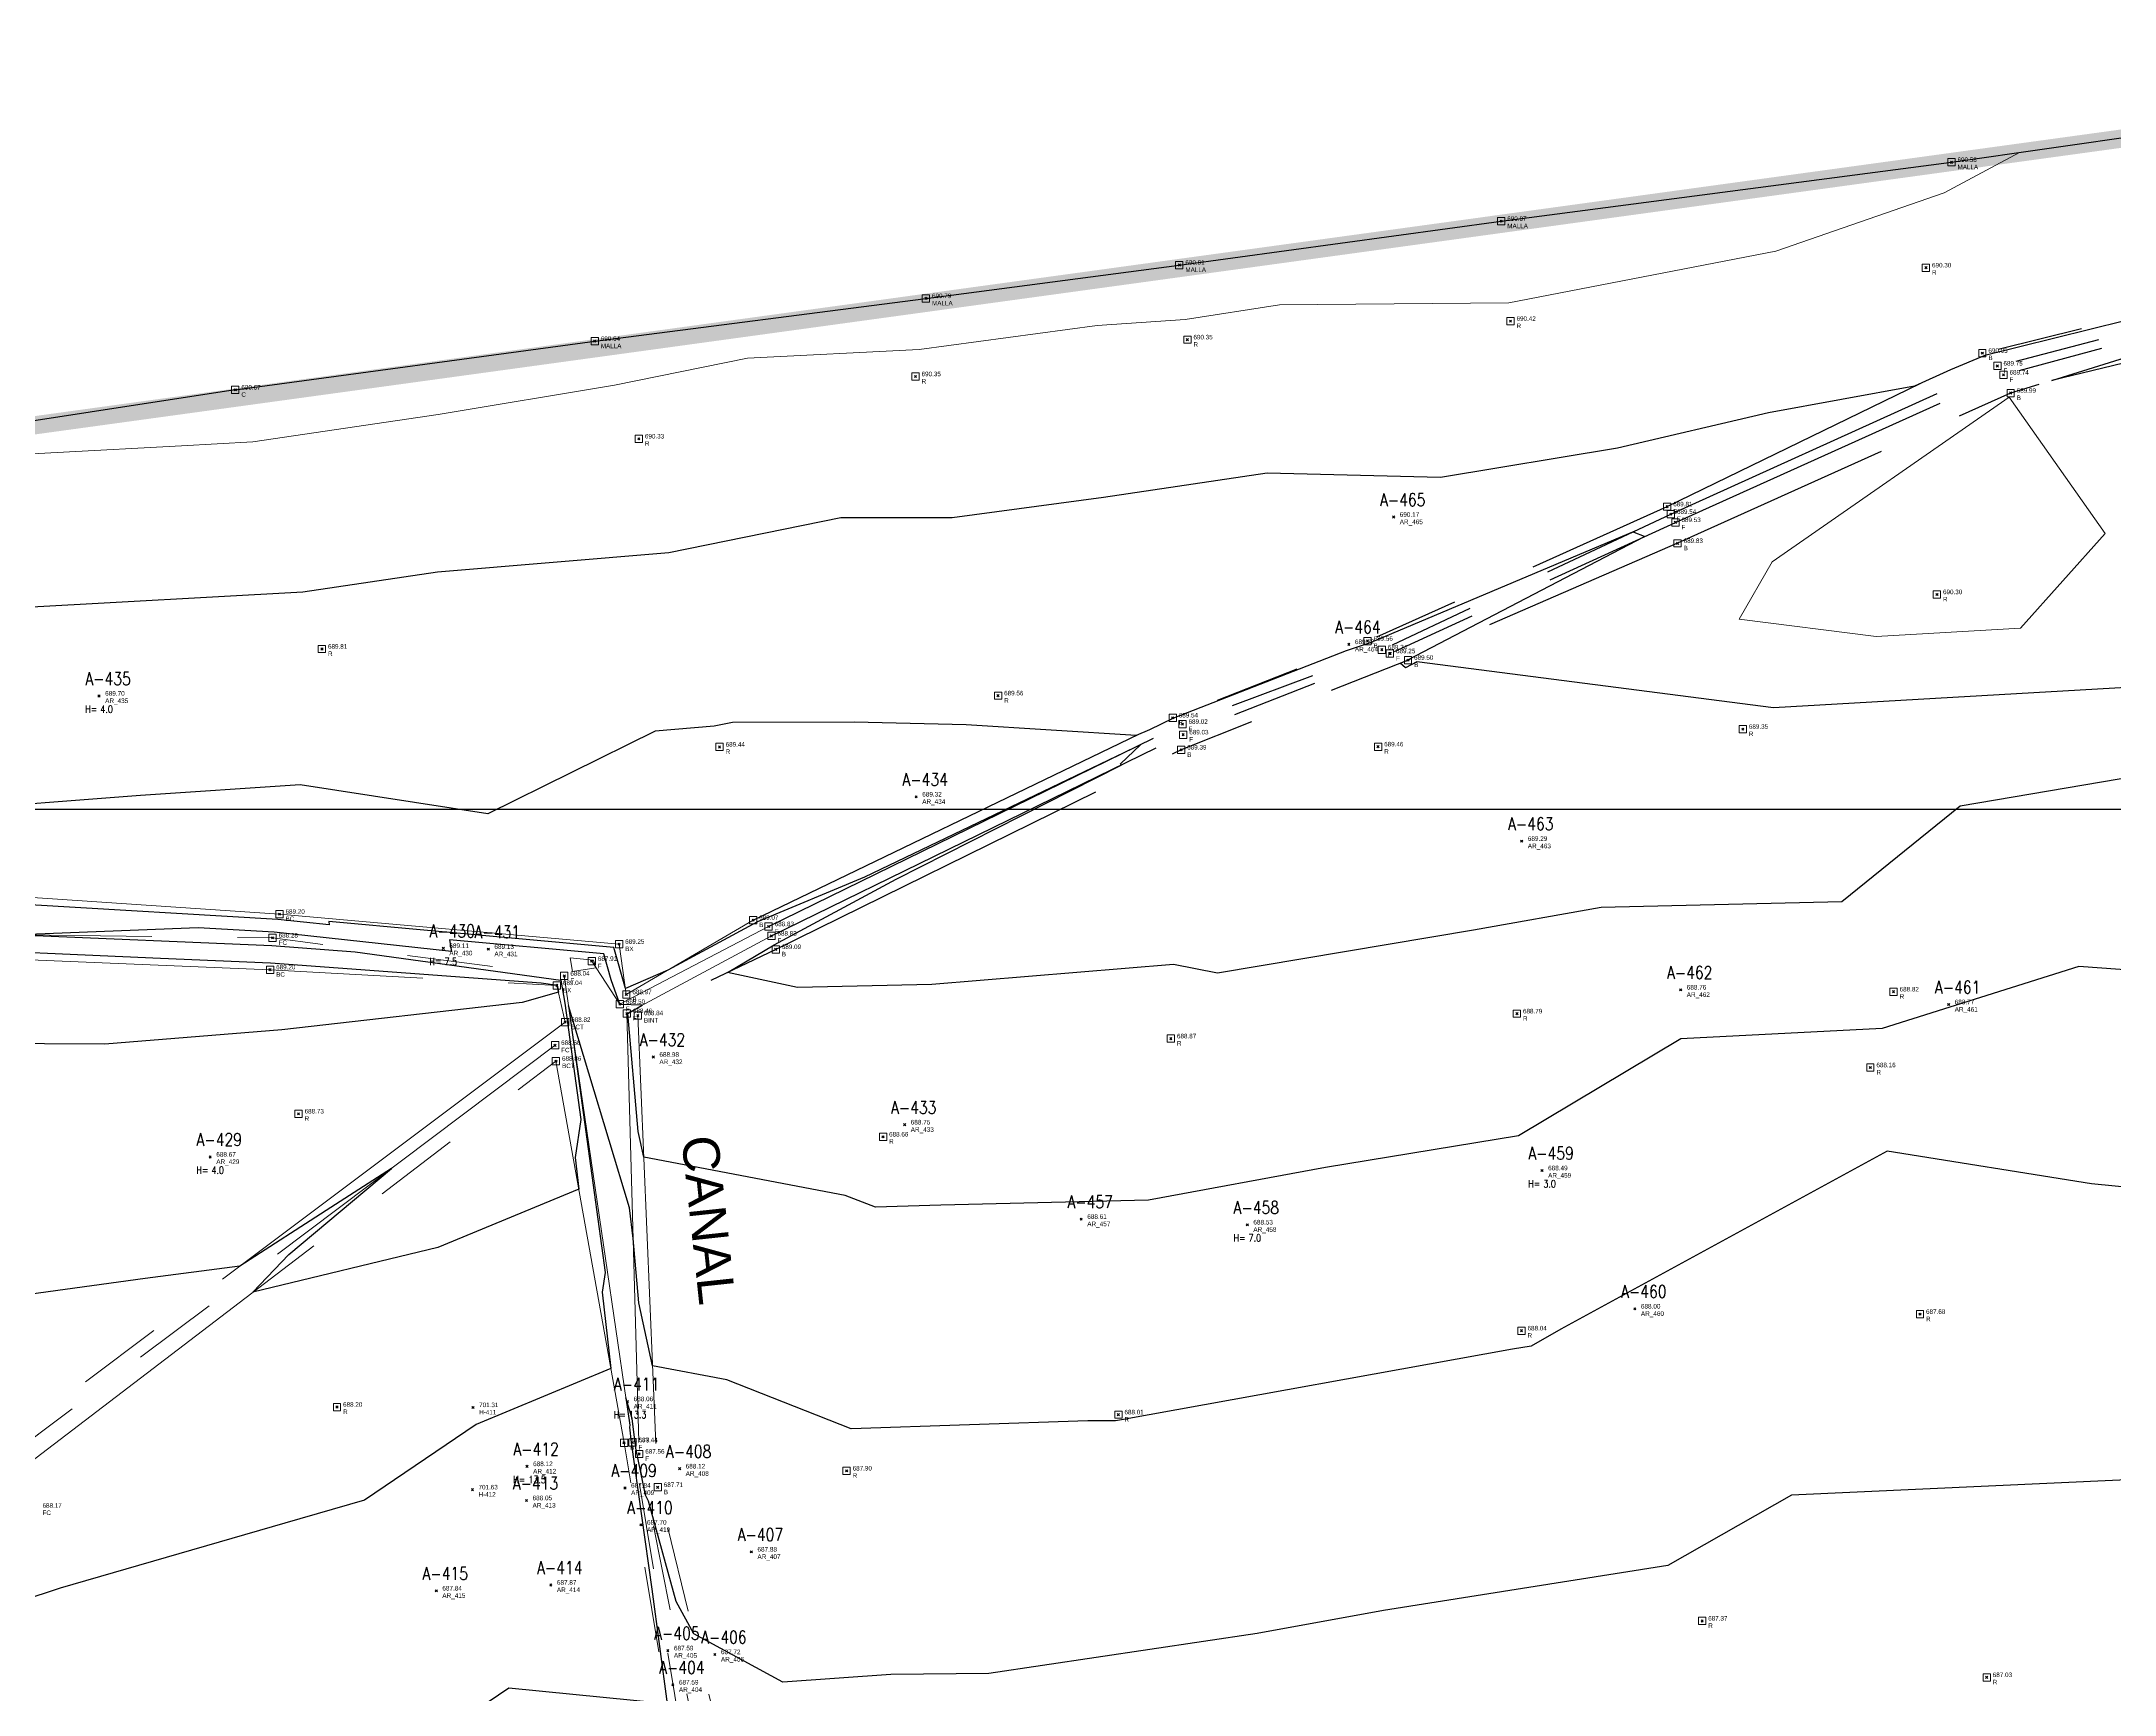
# Model space of a CAD drawing. Extents: x 350769 to 354978, y 6304672 to 6307963.
# Drawn here: x 352322 to 352378.8, y 6306075.7 to 6306121.1 of the extents above; entities that cross this region are included whole.
import ezdxf

# ---------------------------------------------------------------- set-up
doc = ezdxf.new("R2010")
doc.units = 0
doc.header["$PDMODE"] = 35
doc.header["$PDSIZE"] = 0.03
for name, pattern in [('4.0 - LO RECABARREN - DESNIVEL NUEVO$0$HIDDEN', [0.375, 0.25, -0.125]), ('CONTINUOS', [0]), ('DASHDOT', [1, 0.5, -0.25, 0, -0.25]), ('DASHED', [19.05, 12.7, -6.35]), ('PHANTOM', [23.5, 11.75, -2.35, 2.35, -2.35, 2.35, -2.35])]:
    doc.linetypes.add(name, pattern=pattern)
doc.layers.get('0').update_dxf_attribs({"linetype": 'CONTINUOUS'})
for name, color, linetype in [('03_S2_Pav ext_Borde vereda', 7, 'CONTINUOUS'), ('1-ARBOL H1', 7, 'CONTINUOUS'), ('1-ARBOL H2', 1, 'CONTINUOUS'), ('1-ARBOL H3', 241, 'CONTINUOUS'), ('1-ARBOL NOMBRE', 3, 'CONTINUOUS'), ('1-ARBOL PTO', 7, 'CONTINUOUS'), ('1-CANAL', 150, 'PHANTOM'), ('1-CERCO', 252, 'CERCO_LINE'), ('1-CERCO MALLA', 252, 'MALLA_LINE'), ('1-coordenadas', 8, 'CONTINUOUS'), ('1-TEXTOS', 7, 'CONTINUOUS'), ('3-CANAL FDO', 141, 'PHANTOM'), ('C-TINN', 5, 'CONTINUOUS'), ('C-TOPO-MAJR', 9, 'CONTINUOUS'), ('C-TOPO-MINR', 8, 'CONTINUOUS'), ('V-NODE-TEXT DIC 2012', 31, 'CONTINUOUS')]:
    doc.layers.add(name, color=color, linetype=linetype)
doc.layers.add('0_ASD_LINEA OFICIAL', color=253, linetype='DASHDOT', lineweight=20)
doc.layers.add('0_ASD_TOPOGRAFIA_ELEMENTOS', color=7, linetype='CONTINUOS', lineweight=5, true_color=0xbdbdbd)
doc.styles.add('A', font='arial.ttf', dxfattribs={"height": 2})
doc.styles.add('ROMANS', font='romans.shx', dxfattribs={"width": 0.65})
doc.linetypes.add('CERCO_LINE', pattern='A,0.5,-0.2,[" X ",Standard,S=0.1,R=0,X=-0.1,Y=-0.05],-0.25', length=0.95)
doc.linetypes.add('MALLA_LINE', pattern='A,0.5,-0.2,["MLL",Standard,S=0.1,R=0,X=-0.1,Y=-0.05],-0.25', length=0.95)

# ---------------------------------------------------------------- blocks, each defined once
blk = doc.blocks.new('COORDENADAS')
at = {"layer": '1-coordenadas'}
blk.add_line((20, -100.625), (1420, -100.625), dxfattribs=at)
blk = doc.blocks.new('A$C27410629')
at = {"layer": '0_ASD_LINEA OFICIAL', "ltscale": 8, "const_width": 0.5}
blk.add_lwpolyline([(110.932, 1279.578), (99.953, 1346.361), (205.853, 1360.912), (205.853, 1360.912), (224.068, 1237.141)], dxfattribs=at)
blk = doc.blocks.new('TOPOGRAFIA')
at = {"layer": '1-ARBOL H1', "color": 9, "lineweight": 0, "true_color": 0xbdbdbd}
for p in [(390323.55, 6303103.104), (390332.991, 6303096.181), (390326.598, 6303090.457), (390363.132, 6303090.083), (390355.046, 6303088.596), (390338.047, 6303083.747), (390335.29, 6303081.966)]:
    blk.add_point(p, dxfattribs=at)
at = {"layer": '1-ARBOL PTO', "color": 9, "lineweight": 0, "true_color": 0xbdbdbd}
for p in [(390359.062, 6303108.012), (390357.832, 6303104.519), (390323.55, 6303103.104), (390345.963, 6303100.338), (390362.575, 6303099.121), (390332.991, 6303096.181), (390334.227, 6303096.156), (390366.935, 6303095.042), (390374.285, 6303094.638), (390338.754, 6303093.198), (390345.648, 6303091.34), (390326.598, 6303090.457), (390363.132, 6303090.083), (390350.49, 6303088.75), (390355.046, 6303088.596), (390365.677, 6303086.29), (390338.047, 6303083.747), (390335.29, 6303081.966), (390339.474, 6303081.902), (390337.977, 6303081.376), (390335.275, 6303081.03), (390338.414, 6303080.362), (390341.443, 6303079.621), (390332.799, 6303078.554), (390335.941, 6303078.712), (390339.152, 6303076.911), (390340.442, 6303076.807), (390339.289, 6303075.975)]:
    blk.add_point(p, dxfattribs=at)
at = {"layer": '1-CANAL', "color": 9, "true_color": 0xbdbdbd, "flags": 128}
for points in [[(390341.491, 6303096.954), (390353.001, 6303102.506), (390358.345, 6303104.61), (390366.564, 6303108.298), (390375.21, 6303112.509), (390383.554, 6303114.589), (390393.767, 6303118.828), (390405.987, 6303120.809), (390413.285, 6303121.972), (390423.267, 6303123.274), (390438.822, 6303125.51), (390448.39, 6303126.945), (390458.337, 6303128.025), (390467.355, 6303129.174), (390475.824, 6303130.354), (390486.185, 6303132.152), (390501.894, 6303134.182), (390516.801, 6303136.832), (390526.112, 6303138.099), (390535.41, 6303139.578), (390549.96, 6303141.08), (390562.347, 6303142.971), (390580.5, 6303145.079)], [(390580.473, 6303144.66), (390561.9, 6303141.714), (390550.031, 6303139.816), (390535.79, 6303138.493), (390526.752, 6303136.868), (390517.069, 6303135.777), (390502.108, 6303133.285), (390486.251, 6303131.392), (390475.943, 6303129.599), (390467.713, 6303128.239), (390458.614, 6303127.037), (390448.511, 6303126.081), (390438.744, 6303124.388), (390423.427, 6303122.035), (390413.432, 6303120.885), (390406.204, 6303120.045), (390394.246, 6303117.879), (390383.874, 6303113.827), (390375.987, 6303111.415), (390366.851, 6303107.292), (390359.456, 6303104.088), (390353.232, 6303101.626), (390342.112, 6303096.152), (390338.329, 6303094.336)]]:
    blk.add_lwpolyline(points, dxfattribs=at)
at = {"layer": '1-CANAL', "color": 9, "lineweight": 0, "true_color": 0xbdbdbd, "flags": 128}
for points in [[(390228.731, 6303096.983), (390230.048, 6303094.747), (390242.566, 6303098.295), (390252.564, 6303099.499), (390260.93, 6303098.761), (390279.6, 6303096.441), (390285.779, 6303096.223), (390298.376, 6303096.192), (390308.792, 6303096.443), (390318.517, 6303095.991), (390328.241, 6303095.594), (390336.107, 6303095.163)], [(390328.498, 6303097.119), (390318.695, 6303097.783)], [(390337.815, 6303096.295), (390328.498, 6303097.119)], [(390338.013, 6303094.913), (390341.491, 6303096.954)], [(390337.815, 6303096.295), (390338.013, 6303094.913)], [(390336.107, 6303095.163), (390336.335, 6303094.153)], [(390336.335, 6303094.153), (390319.854, 6303081.793), (390306.411, 6303070.365)], [(390338.329, 6303094.336), (390338.874, 6303081.393), (390341.144, 6303072.178), (390342.4, 6303071.259), (390341.919, 6303070.205), (390341.461, 6303069.257), (390342.686, 6303059.183), (390344.22, 6303047.915), (390345.41, 6303038.047)], [(390229.568, 6303007.176), (390236.425, 6303014.328), (390242.498, 6303018.614), (390253.383, 6303023.093), (390265.345, 6303033.309), (390275.159, 6303041.527), (390285.304, 6303049.719), (390298.908, 6303060.614), (390306.898, 6303069.489), (390320.364, 6303081.094), (390336.083, 6303093.086)], [(390336.083, 6303093.086), (390337.951, 6303082.614), (390339.64, 6303072.415), (390338.942, 6303070.899), (390341.178, 6303058.663), (390342.862, 6303047.647), (390344.912, 6303037.356)]]:
    blk.add_lwpolyline(points, dxfattribs=at)
at = {"layer": '1-CERCO', "color": 9, "lineweight": 0, "true_color": 0xbdbdbd, "flags": 128}
for points in [[(390327.287, 6303111.502), (390337.146, 6303112.838)], [(390327.287, 6303111.502), (390315.346, 6303109.667), (390303.406, 6303108.101), (390293.745, 6303107.091), (390275.997, 6303104.554), (390263.867, 6303102.883), (390253.767, 6303101.592), (390243.099, 6303100.007), (390229.695, 6303098.125), (390218.072, 6303096.588), (390210.647, 6303095.276), (390210.698, 6303090.299), (390211.101, 6303082.395), (390211.465, 6303072.025), (390211.99, 6303064.212), (390212.694, 6303049.474), (390213.171, 6303040.137), (390213.794, 6303028.341), (390214.128, 6303018.97), (390214.968, 6303007.586), (390216.456, 6302978.484), (390217.019, 6302967.12)]]:
    blk.add_lwpolyline(points, dxfattribs=at)
at = {"layer": '1-CERCO MALLA', "color": 9, "true_color": 0xbdbdbd, "flags": 128}
blk.add_lwpolyline([(390337.146, 6303112.838), (390346.232, 6303114.011), (390353.182, 6303114.927), (390362.012, 6303116.13), (390374.363, 6303117.747), (390379.719, 6303118.522), (390393.747, 6303120.555), (390405.941, 6303122.192), (390413.457, 6303123.181), (390423.332, 6303124.48), (390439.365, 6303126.73), (390451.379, 6303128.32), (390457.777, 6303129.292), (390466.702, 6303130.579), (390475.746, 6303131.789), (390486.383, 6303133.143), (390502.561, 6303135.306), (390516.962, 6303137.666), (390525.677, 6303138.744), (390534.922, 6303139.859), (390553.418, 6303142.31), (390562.45, 6303143.665), (390584.53, 6303146.839), (390590.039, 6303147.37)], dxfattribs=at)
at = {"layer": '1-coordenadas', "color": 9, "linetype": '4.0 - LO RECABARREN - DESNIVEL NUEVO$0$HIDDEN', "lineweight": 0, "ltscale": 50, "true_color": 0xbdbdbd}
blk.add_line((390200, 6303100), (390900, 6303100), dxfattribs=at)
at = {"layer": '3-CANAL FDO', "color": 9, "true_color": 0xbdbdbd, "flags": 128}
for points in [[(390341.917, 6303096.779), (390353.268, 6303102.331), (390358.738, 6303104.373), (390366.667, 6303108.091), (390375.623, 6303112.159), (390383.602, 6303114.247), (390393.977, 6303118.503), (390406.064, 6303120.616), (390413.386, 6303121.528), (390423.251, 6303122.769), (390438.645, 6303125.085), (390448.767, 6303126.633), (390458.558, 6303127.596), (390467.513, 6303128.842), (390475.9, 6303130.02), (390486.283, 6303131.872), (390502.07, 6303133.877), (390516.79, 6303136.277), (390526.472, 6303137.687), (390535.538, 6303139.193), (390549.965, 6303140.646), (390562.361, 6303142.68), (390580.474, 6303145.055)], [(390341.992, 6303096.52), (390353.289, 6303102.041), (390358.96, 6303104.268), (390366.79, 6303107.866), (390375.79, 6303111.914), (390383.746, 6303114.062), (390394.034, 6303118.287), (390406.108, 6303120.427), (390413.372, 6303121.294), (390423.335, 6303122.394), (390438.751, 6303124.684), (390448.567, 6303126.368), (390458.613, 6303127.308), (390467.569, 6303128.621), (390475.666, 6303129.811), (390486.355, 6303131.631), (390502.027, 6303133.58), (390516.904, 6303136.069), (390526.67, 6303137.439), (390535.585, 6303138.967), (390549.98, 6303140.148), (390562.391, 6303142.437), (390580.45, 6303144.785)]]:
    blk.add_lwpolyline(points, dxfattribs=at)
at = {"layer": '3-CANAL FDO', "color": 9, "lineweight": 0, "true_color": 0xbdbdbd, "flags": 128}
for points in [[(390243.006, 6303099.122), (390252.564, 6303100.347), (390261.627, 6303099.487), (390279.898, 6303097.543), (390285.694, 6303097.041), (390298.371, 6303097.043), (390308.82, 6303097.129), (390318.804, 6303096.585), (390328.309, 6303096.467), (390336.311, 6303095.423)], [(390337.834, 6303094.648), (390341.917, 6303096.779)], [(390341.992, 6303096.52), (390338.028, 6303094.394)], [(390337.065, 6303095.826), (390337.834, 6303094.648)], [(390336.311, 6303095.423), (390338.181, 6303082.622), (390339.876, 6303072.517), (390339.871, 6303070.974), (390341.758, 6303058.914), (390343.18, 6303047.726), (390345.08, 6303037.552), (390346.214, 6303033.236)], [(390338.028, 6303094.394), (390338.366, 6303082.307), (390340.293, 6303072.597), (390341.106, 6303070.759), (390342.072, 6303059.05), (390343.533, 6303047.804), (390345.245, 6303037.757), (390346.867, 6303035.333), (390354.173, 6303034.93), (390364.027, 6303036.506), (390373.285, 6303037.682), (390384.396, 6303039.074)], [(390220.714, 6302998.221), (390229.547, 6303007.644), (390236.165, 6303014.562), (390242.274, 6303019.022), (390253.361, 6303023.521), (390264.915, 6303033.62), (390274.945, 6303042.105), (390285.114, 6303050.336), (390298.859, 6303061.197), (390306.659, 6303069.974), (390320.114, 6303081.516), (390336.059, 6303093.52)]]:
    blk.add_lwpolyline(points, dxfattribs=at)
at = {"layer": 'C-TINN', "color": 9, "linetype": 'Continuous', "lineweight": 0, "true_color": 0xbdbdbd}
for points, elevation in [([(390374.263, 6303117.647), (390374.263, 6303117.847), (390374.463, 6303117.847), (390374.463, 6303117.647), (390374.263, 6303117.647)], 690.582), ([(390361.912, 6303116.03), (390361.912, 6303116.23), (390362.112, 6303116.23), (390362.112, 6303116.03), (390361.912, 6303116.03)], 690.868), ([(390353.082, 6303114.827), (390353.082, 6303115.027), (390353.282, 6303115.027), (390353.282, 6303114.827), (390353.082, 6303114.827)], 690.91), ([(390373.564, 6303114.753), (390373.564, 6303114.953), (390373.764, 6303114.953), (390373.764, 6303114.753), (390373.564, 6303114.753)], 690.299), ([(390346.132, 6303113.911), (390346.132, 6303114.111), (390346.332, 6303114.111), (390346.332, 6303113.911), (390346.132, 6303113.911)], 690.791), ([(390362.166, 6303113.288), (390362.166, 6303113.488), (390362.366, 6303113.488), (390362.366, 6303113.288), (390362.166, 6303113.288)], 690.418), ([(390337.046, 6303112.738), (390337.046, 6303112.938), (390337.246, 6303112.938), (390337.246, 6303112.738), (390337.046, 6303112.738)], 690.64), ([(390353.303, 6303112.779), (390353.303, 6303112.979), (390353.503, 6303112.979), (390353.503, 6303112.779), (390353.303, 6303112.779)], 690.347), ([(390375.11, 6303112.409), (390375.11, 6303112.609), (390375.31, 6303112.609), (390375.31, 6303112.409), (390375.11, 6303112.409)], 690.053), ([(390375.523, 6303112.059), (390375.523, 6303112.259), (390375.723, 6303112.259), (390375.723, 6303112.059), (390375.523, 6303112.059)], 689.754), ([(390375.69, 6303111.814), (390375.69, 6303112.014), (390375.89, 6303112.014), (390375.89, 6303111.814), (390375.69, 6303111.814)], 689.737), ([(390327.187, 6303111.402), (390327.187, 6303111.602), (390327.387, 6303111.602), (390327.387, 6303111.402), (390327.187, 6303111.402)], 690.673), ([(390345.846, 6303111.768), (390345.846, 6303111.968), (390346.046, 6303111.968), (390346.046, 6303111.768), (390345.846, 6303111.768)], 690.346), ([(390375.887, 6303111.315), (390375.887, 6303111.515), (390376.087, 6303111.515), (390376.087, 6303111.315), (390375.887, 6303111.315)], 689.994), ([(390338.257, 6303110.06), (390338.257, 6303110.26), (390338.457, 6303110.26), (390338.457, 6303110.06), (390338.257, 6303110.06)], 690.329), ([(390366.464, 6303108.198), (390366.464, 6303108.398), (390366.664, 6303108.398), (390366.664, 6303108.198), (390366.464, 6303108.198)], 689.807), ([(390366.567, 6303107.991), (390366.567, 6303108.191), (390366.767, 6303108.191), (390366.767, 6303107.991), (390366.567, 6303107.991)], 689.537), ([(390366.69, 6303107.766), (390366.69, 6303107.966), (390366.89, 6303107.966), (390366.89, 6303107.766), (390366.69, 6303107.766)], 689.53), ([(390366.751, 6303107.192), (390366.751, 6303107.392), (390366.951, 6303107.392), (390366.951, 6303107.192), (390366.751, 6303107.192)], 689.83), ([(390373.865, 6303105.788), (390373.865, 6303105.988), (390374.065, 6303105.988), (390374.065, 6303105.788), (390373.865, 6303105.788)], 690.296), ([(390358.245, 6303104.51), (390358.245, 6303104.71), (390358.445, 6303104.71), (390358.445, 6303104.51), (390358.245, 6303104.51)], 689.563), ([(390329.563, 6303104.293), (390329.563, 6303104.493), (390329.763, 6303104.493), (390329.763, 6303104.293), (390329.563, 6303104.293)], 689.811), ([(390358.638, 6303104.273), (390358.638, 6303104.473), (390358.838, 6303104.473), (390358.838, 6303104.273), (390358.638, 6303104.273)], 689.241), ([(390358.86, 6303104.168), (390358.86, 6303104.368), (390359.06, 6303104.368), (390359.06, 6303104.168), (390358.86, 6303104.168)], 689.254), ([(390359.356, 6303103.988), (390359.356, 6303104.188), (390359.556, 6303104.188), (390359.556, 6303103.988), (390359.356, 6303103.988)], 689.504), ([(390348.11, 6303103.012), (390348.11, 6303103.212), (390348.31, 6303103.212), (390348.31, 6303103.012), (390348.11, 6303103.012)], 689.564), ([(390352.901, 6303102.406), (390352.901, 6303102.606), (390353.101, 6303102.606), (390353.101, 6303102.406), (390352.901, 6303102.406)], 689.541), ([(390353.168, 6303102.231), (390353.168, 6303102.431), (390353.368, 6303102.431), (390353.368, 6303102.231), (390353.168, 6303102.231)], 689.019), ([(390340.471, 6303101.606), (390340.471, 6303101.806), (390340.671, 6303101.806), (390340.671, 6303101.606), (390340.471, 6303101.606)], 689.44), ([(390353.189, 6303101.941), (390353.189, 6303102.141), (390353.389, 6303102.141), (390353.389, 6303101.941), (390353.189, 6303101.941)], 689.03), ([(390358.535, 6303101.612), (390358.535, 6303101.812), (390358.735, 6303101.812), (390358.735, 6303101.612), (390358.535, 6303101.612)], 689.459), ([(390368.539, 6303102.095), (390368.539, 6303102.295), (390368.739, 6303102.295), (390368.739, 6303102.095), (390368.539, 6303102.095)], 689.351), ([(390353.132, 6303101.526), (390353.132, 6303101.726), (390353.332, 6303101.726), (390353.332, 6303101.526), (390353.132, 6303101.526)], 689.386), ([(390328.398, 6303097.019), (390328.398, 6303097.219), (390328.598, 6303097.219), (390328.598, 6303097.019), (390328.398, 6303097.019)], 689.204), ([(390341.391, 6303096.854), (390341.391, 6303097.054), (390341.591, 6303097.054), (390341.591, 6303096.854), (390341.391, 6303096.854)], 689.07), ([(390341.817, 6303096.679), (390341.817, 6303096.879), (390342.017, 6303096.879), (390342.017, 6303096.679), (390341.817, 6303096.679)], 688.832), ([(390328.209, 6303096.367), (390328.209, 6303096.567), (390328.409, 6303096.567), (390328.409, 6303096.367), (390328.209, 6303096.367)], 688.278), ([(390337.715, 6303096.195), (390337.715, 6303096.395), (390337.915, 6303096.395), (390337.915, 6303096.195), (390337.715, 6303096.195)], 689.254), ([(390341.892, 6303096.42), (390341.892, 6303096.62), (390342.092, 6303096.62), (390342.092, 6303096.42), (390341.892, 6303096.42)], 688.831), ([(390342.012, 6303096.052), (390342.012, 6303096.252), (390342.212, 6303096.252), (390342.212, 6303096.052), (390342.012, 6303096.052)], 689.087), ([(390328.141, 6303095.494), (390328.141, 6303095.694), (390328.341, 6303095.694), (390328.341, 6303095.494), (390328.141, 6303095.494)], 689.195), ([(390336.211, 6303095.323), (390336.211, 6303095.523), (390336.411, 6303095.523), (390336.411, 6303095.323), (390336.211, 6303095.323)], 688.038), ([(390336.965, 6303095.726), (390336.965, 6303095.926), (390337.165, 6303095.926), (390337.165, 6303095.726), (390336.965, 6303095.726)], 687.911), ([(390336.007, 6303095.063), (390336.007, 6303095.263), (390336.207, 6303095.263), (390336.207, 6303095.063), (390336.007, 6303095.063)], 689.042), ([(390337.913, 6303094.813), (390337.913, 6303095.013), (390338.113, 6303095.013), (390338.113, 6303094.813), (390337.913, 6303094.813)], 688.966), ([(390372.674, 6303094.889), (390372.674, 6303095.089), (390372.874, 6303095.089), (390372.874, 6303094.889), (390372.674, 6303094.889)], 688.817), ([(390337.734, 6303094.548), (390337.734, 6303094.748), (390337.934, 6303094.748), (390337.934, 6303094.548), (390337.734, 6303094.548)], 688.501), ([(390337.928, 6303094.294), (390337.928, 6303094.494), (390338.128, 6303094.494), (390338.128, 6303094.294), (390337.928, 6303094.294)], 688.461), ([(390338.229, 6303094.236), (390338.229, 6303094.436), (390338.429, 6303094.436), (390338.429, 6303094.236), (390338.229, 6303094.236)], 688.839), ([(390362.343, 6303094.287), (390362.343, 6303094.487), (390362.543, 6303094.487), (390362.543, 6303094.287), (390362.343, 6303094.287)], 688.791), ([(390336.235, 6303094.053), (390336.235, 6303094.253), (390336.435, 6303094.253), (390336.435, 6303094.053), (390336.235, 6303094.053)], 688.819), ([(390352.851, 6303093.603), (390352.851, 6303093.803), (390353.051, 6303093.803), (390353.051, 6303093.603), (390352.851, 6303093.603)], 688.867), ([(390335.959, 6303093.42), (390335.959, 6303093.62), (390336.159, 6303093.62), (390336.159, 6303093.42), (390335.959, 6303093.42)], 688.665), ([(390335.983, 6303092.986), (390335.983, 6303093.186), (390336.183, 6303093.186), (390336.183, 6303092.986), (390335.983, 6303092.986)], 688.857), ([(390372.038, 6303092.809), (390372.038, 6303093.009), (390372.238, 6303093.009), (390372.238, 6303092.809), (390372.038, 6303092.809)], 688.164), ([(390328.921, 6303091.541), (390328.921, 6303091.741), (390329.121, 6303091.741), (390329.121, 6303091.541), (390328.921, 6303091.541)], 688.729), ([(390344.955, 6303090.909), (390344.955, 6303091.109), (390345.155, 6303091.109), (390345.155, 6303090.909), (390344.955, 6303090.909)], 688.659), ([(390373.4, 6303086.042), (390373.4, 6303086.242), (390373.6, 6303086.242), (390373.6, 6303086.042), (390373.4, 6303086.042)], 687.681), ([(390362.468, 6303085.589), (390362.468, 6303085.789), (390362.668, 6303085.789), (390362.668, 6303085.589), (390362.468, 6303085.589)], 688.035), ([(390329.977, 6303083.495), (390329.977, 6303083.695), (390330.177, 6303083.695), (390330.177, 6303083.495), (390329.977, 6303083.495)], 688.195), ([(390351.411, 6303083.286), (390351.411, 6303083.486), (390351.611, 6303083.486), (390351.611, 6303083.286), (390351.411, 6303083.286)], 688.012), ([(390337.851, 6303082.514), (390337.851, 6303082.714), (390338.051, 6303082.714), (390338.051, 6303082.514), (390337.851, 6303082.514)], 687.793), ([(390338.081, 6303082.522), (390338.081, 6303082.722), (390338.281, 6303082.722), (390338.281, 6303082.522), (390338.081, 6303082.522)], 687.443), ([(390338.266, 6303082.207), (390338.266, 6303082.407), (390338.466, 6303082.407), (390338.466, 6303082.207), (390338.266, 6303082.207)], 687.558), ([(390343.955, 6303081.745), (390343.955, 6303081.945), (390344.155, 6303081.945), (390344.155, 6303081.745), (390343.955, 6303081.745)], 687.905), ([(390338.774, 6303081.293), (390338.774, 6303081.493), (390338.974, 6303081.493), (390338.974, 6303081.293), (390338.774, 6303081.293)], 687.709), ([(390367.424, 6303077.627), (390367.424, 6303077.827), (390367.624, 6303077.827), (390367.624, 6303077.627), (390367.424, 6303077.627)], 687.374), ([(390375.23, 6303076.078), (390375.23, 6303076.278), (390375.43, 6303076.278), (390375.43, 6303076.078), (390375.23, 6303076.078)], 687.03)]:
    blk.add_lwpolyline(points, dxfattribs=dict(at, elevation=elevation))
for p in [(390374.363, 6303117.747, 690.582), (390362.012, 6303116.13, 690.868), (390353.182, 6303114.927, 690.91), (390373.664, 6303114.853, 690.299), (390346.232, 6303114.011, 690.791), (390362.266, 6303113.388, 690.418), (390337.146, 6303112.838, 690.64), (390353.403, 6303112.879, 690.347), (390375.21, 6303112.509, 690.053), (390375.623, 6303112.159, 689.754), (390327.287, 6303111.502, 690.673), (390345.946, 6303111.868, 690.346), (390375.79, 6303111.914, 689.737), (390375.987, 6303111.415, 689.994), (390338.357, 6303110.16, 690.329), (390366.564, 6303108.298, 689.807), (390366.667, 6303108.091, 689.537), (390366.79, 6303107.866, 689.53), (390366.851, 6303107.292, 689.83), (390373.965, 6303105.888, 690.296), (390358.345, 6303104.61, 689.563), (390329.663, 6303104.393, 689.811), (390358.738, 6303104.373, 689.241), (390358.96, 6303104.268, 689.254), (390359.456, 6303104.088, 689.504), (390348.21, 6303103.112, 689.564), (390353.001, 6303102.506, 689.541), (390353.268, 6303102.331, 689.019), (390353.289, 6303102.041, 689.03), (390368.639, 6303102.195, 689.351), (390340.571, 6303101.706, 689.44), (390353.232, 6303101.626, 689.386), (390358.635, 6303101.712, 689.459), (390328.498, 6303097.119, 689.204), (390341.491, 6303096.954, 689.07), (390341.917, 6303096.779, 688.832), (390328.309, 6303096.467, 688.278), (390337.815, 6303096.295, 689.254), (390341.992, 6303096.52, 688.831), (390342.112, 6303096.152, 689.087), (390328.241, 6303095.594, 689.195), (390337.065, 6303095.826, 687.911), (390336.107, 6303095.163, 689.042), (390336.311, 6303095.423, 688.038), (390372.774, 6303094.989, 688.817), (390337.834, 6303094.648, 688.501), (390338.013, 6303094.913, 688.966), (390338.028, 6303094.394, 688.461), (390362.443, 6303094.387, 688.791), (390336.335, 6303094.153, 688.819), (390338.329, 6303094.336, 688.839), (390336.059, 6303093.52, 688.665), (390352.951, 6303093.703, 688.867), (390336.083, 6303093.086, 688.857), (390372.138, 6303092.909, 688.164), (390329.021, 6303091.641, 688.729), (390345.055, 6303091.009, 688.659), (390373.5, 6303086.142, 687.681), (390362.568, 6303085.689, 688.035), (390330.077, 6303083.595, 688.195), (390351.511, 6303083.386, 688.012), (390337.951, 6303082.614, 687.793), (390338.181, 6303082.622, 687.443), (390338.366, 6303082.307, 687.558), (390344.055, 6303081.845, 687.905), (390338.874, 6303081.393, 687.709), (390367.524, 6303077.727, 687.374), (390375.33, 6303076.178, 687.03)]:
    blk.add_point(p, dxfattribs=at)
at = {"layer": 'C-TOPO-MAJR', "color": 9, "linetype": 'Continuous', "lineweight": -3, "true_color": 0xbdbdbd}
for points, elevation in [([(390438.367, 6303121.347), (390427.965, 6303119.33), (390423.925, 6303118.76), (390416.183, 6303118.702), (390413.275, 6303118.465), (390407.222, 6303118.183), (390404.797, 6303118.419), (390396.751, 6303116.847), (390393.559, 6303116.218), (390384.651, 6303113.76), (390383.851, 6303113.386), (390377.114, 6303111.76), (390383.853, 6303113.866), (390386.379, 6303114.927), (390394.112, 6303118.136), (390402.923, 6303119.743), (390406.136, 6303120.315), (390412.311, 6303121.109)], 690), ([(390413.375, 6303121.575), (390407.782, 6303120.939), (390406.04, 6303120.677), (390399.596, 6303119.582), (390393.855, 6303118.691), (390386.828, 6303115.819), (390383.565, 6303114.512), (390381.999, 6303114.113), (390375.283, 6303112.447), (390374.333, 6303112.055), (390373.347, 6303111.602), (390369.349, 6303110.869), (390365.206, 6303109.906), (390360.349, 6303109.097), (390355.59, 6303109.219), (390351.102, 6303108.551), (390346.948, 6303107.994), (390343.893, 6303107.987), (390339.176, 6303107.031), (390332.835, 6303106.497), (390329.142, 6303105.952), (390321.542, 6303105.535)], 690), ([(390384.386, 6303081.836), (390369.977, 6303081.181), (390366.579, 6303079.245), (390358.784, 6303078.011), (390355.317, 6303077.383), (390347.956, 6303076.284), (390345.265, 6303076.261), (390342.308, 6303076.045), (390339.864, 6303077.372), (390339.38, 6303078.256), (390338.623, 6303081.012), (390338.541, 6303081.174), (390338.273, 6303082.466), (390338.172, 6303083.281), (390338.002, 6303083.848), (390338.105, 6303083.1), (390338.096, 6303083.044), (390338.144, 6303082.621), (390338.717, 6303078.594), (390339.138, 6303075.448), (390334.788, 6303075.878), (390332.752, 6303074.502)], 687.5)]:
    blk.add_lwpolyline(points, dxfattribs=dict(at, elevation=elevation))
at = {"layer": 'C-TOPO-MAJR', "color": 9, "linetype": 'Continuous', "lineweight": 0, "true_color": 0xbdbdbd, "elevation": 690}
blk.add_lwpolyline([(390369.446, 6303106.78), (390368.542, 6303105.215), (390372.297, 6303104.731), (390376.253, 6303104.96), (390378.579, 6303107.565), (390375.947, 6303111.305), (390369.446, 6303106.78)], dxfattribs=at)
at = {"layer": 'C-TOPO-MINR', "color": 9, "linetype": 'Continuous', "lineweight": -3, "true_color": 0xbdbdbd}
for points, elevation in [([(390380.118, 6303103.393), (390369.479, 6303102.777), (390359.696, 6303104.039), (390359.383, 6303103.877), (390359.245, 6303104.005), (390359.404, 6303104.071), (390359.448, 6303104.091), (390365.939, 6303107.475), (390365.659, 6303107.591), (390365.676, 6303107.626), (390358.422, 6303104.564), (390357.757, 6303104.346), (390353.022, 6303102.492), (390352.36, 6303102.175), (390351.999, 6303102.023), (390347.34, 6303102.314), (390344.267, 6303102.386), (390340.927, 6303102.379), (390340.422, 6303102.277), (390338.807, 6303102.141), (390334.215, 6303099.871), (390329.066, 6303100.666), (390324.685, 6303100.369), (390319.216, 6303099.952)], 689.5), ([(390383.325, 6303101.558), (390374.598, 6303100.079), (390371.357, 6303097.458), (390364.755, 6303097.301), (390361.252, 6303096.679), (390354.228, 6303095.502), (390353.023, 6303095.733), (390346.398, 6303095.184), (390342.71, 6303095.107), (390340.785, 6303095.515), (390342.071, 6303096.277), (390345.415, 6303098.075), (390351.586, 6303101.209), (390351.566, 6303101.244), (390352.115, 6303101.767), (390344.543, 6303098.136), (390341.616, 6303096.903), (390339.15, 6303095.58), (390337.99, 6303095.076), (390337.673, 6303096.206), (390329.85, 6303096.915), (390329.865, 6303096.822), (390328.456, 6303096.975), (390321.66, 6303097.377)], 689), ([(390318.618, 6303096.199), (390325.239, 6303095.909), (390328.255, 6303095.78), (390335.678, 6303095.235), (390336.116, 6303095.174), (390336.15, 6303094.973), (390335.156, 6303094.69), (390328.567, 6303093.94), (390323.708, 6303093.547), (390318.74, 6303093.581)], 689), ([(390382.895, 6303095.312), (390377.859, 6303095.683), (390372.465, 6303093.979), (390366.943, 6303093.701), (390362.491, 6303091.039), (390357.193, 6303090.168), (390352.333, 6303089.275), (390346.642, 6303089.136), (390344.844, 6303089.077), (390344.02, 6303089.4), (390338.493, 6303090.453), (390338.339, 6303091.153), (390338.059, 6303094.388), (390338.446, 6303094.618), (390337.839, 6303094.642), (390337.831, 6303094.65), (390337.833, 6303094.65), (390337.594, 6303095.316), (390337.394, 6303096.032), (390333.162, 6303096.415), (390333.215, 6303096.095), (390328.354, 6303096.623), (390326.265, 6303096.747), (390321.368, 6303096.553), (390328.293, 6303096.256), (390330.575, 6303096.088), (390336.217, 6303095.303), (390336.325, 6303094.672), (390336.763, 6303091.48), (390336.613, 6303090.444), (390336.71, 6303089.572), (390332.844, 6303087.968), (390327.769, 6303086.744), (390328.755, 6303087.777), (390331.569, 6303090.14), (390329.912, 6303089.072), (390327.409, 6303087.459), (390324.814, 6303087.122), (390319.418, 6303086.381)], 688.5), ([(390388.401, 6303088.714), (390378.207, 6303089.722), (390372.6, 6303090.611), (390363.649, 6303085.734), (390362.83, 6303085.267), (390362.32, 6303085.187), (390351.6, 6303083.245), (390351.428, 6303083.22), (390350.675, 6303083.213), (390344.181, 6303083), (390340.767, 6303084.339), (390338.734, 6303084.726), (390338.353, 6303086.458), (390338.201, 6303088.223), (390338.097, 6303089.063), (390336.43, 6303094.605), (390337.434, 6303087.29), (390337.355, 6303086.744), (390337.588, 6303084.651), (390333.896, 6303083.119), (390330.828, 6303081.044), (390328.645, 6303080.408), (390322.484, 6303078.624), (390319.205, 6303077.548)], 688)]:
    blk.add_lwpolyline(points, dxfattribs=dict(at, elevation=elevation))
at = {"layer": 'C-TOPO-MINR', "color": 9, "linetype": 'Continuous', "lineweight": 0, "true_color": 0xbdbdbd}
for points, elevation in [([(390299.928, 6303107.737), (390303.234, 6303107.961), (390303.5, 6303108.024), (390314.955, 6303109.322), (390315.567, 6303109.418), (390325.81, 6303109.968), (390327.764, 6303110.075), (390332.854, 6303110.827), (390337.691, 6303111.632), (390341.336, 6303112.376), (390346.045, 6303112.61), (390350.932, 6303113.269), (390353.343, 6303113.436), (390355.931, 6303113.834), (390362.22, 6303113.888), (390369.548, 6303115.304), (390374.16, 6303116.908), (390376.232, 6303118.017)], 690.5), ([(390337.145, 6303095.749), (390337.115, 6303095.857), (390336.475, 6303095.915), (390336.537, 6303095.544), (390337.181, 6303095.648), (390337.145, 6303095.749)], 688)]:
    blk.add_lwpolyline(points, dxfattribs=dict(at, elevation=elevation))
at = {"layer": 'V-NODE-TEXT DIC 2012', "color": 9, "lineweight": 0, "true_color": 0xbdbdbd}
for p in [(390374.363, 6303117.747), (390362.012, 6303116.13), (390353.182, 6303114.927), (390373.664, 6303114.853), (390346.232, 6303114.011), (390362.266, 6303113.388), (390337.146, 6303112.838), (390353.403, 6303112.879), (390375.21, 6303112.509), (390375.623, 6303112.159), (390327.287, 6303111.502), (390345.946, 6303111.868), (390375.79, 6303111.914), (390375.987, 6303111.415), (390338.357, 6303110.16), (390359.062, 6303108.012), (390366.564, 6303108.298), (390366.667, 6303108.091), (390366.79, 6303107.866), (390366.851, 6303107.292), (390373.965, 6303105.888), (390358.345, 6303104.61), (390329.663, 6303104.393), (390357.832, 6303104.519), (390358.738, 6303104.373), (390358.96, 6303104.268), (390359.456, 6303104.088), (390323.55, 6303103.104), (390348.21, 6303103.112), (390353.001, 6303102.506), (390353.268, 6303102.331), (390353.289, 6303102.041), (390368.639, 6303102.195), (390340.571, 6303101.706), (390353.232, 6303101.626), (390358.635, 6303101.712), (390345.963, 6303100.338), (390362.575, 6303099.121), (390328.498, 6303097.119), (390341.491, 6303096.954), (390341.917, 6303096.779), (390328.309, 6303096.467), (390332.991, 6303096.181), (390334.227, 6303096.156), (390337.815, 6303096.295), (390341.992, 6303096.52), (390342.112, 6303096.152), (390328.241, 6303095.594), (390337.065, 6303095.826), (390336.107, 6303095.163), (390336.311, 6303095.423), (390366.935, 6303095.042), (390372.774, 6303094.989), (390337.834, 6303094.648), (390338.013, 6303094.913), (390338.028, 6303094.394), (390362.443, 6303094.387), (390374.285, 6303094.638), (390336.335, 6303094.153), (390338.329, 6303094.336), (390336.059, 6303093.52), (390352.951, 6303093.703), (390336.083, 6303093.086), (390338.754, 6303093.198), (390372.138, 6303092.909), (390329.021, 6303091.641), (390345.055, 6303091.009), (390345.648, 6303091.34), (390326.598, 6303090.457), (390363.132, 6303090.083), (390350.49, 6303088.75), (390355.046, 6303088.596), (390365.677, 6303086.29), (390373.5, 6303086.142), (390362.568, 6303085.689), (390330.077, 6303083.595), (390333.809, 6303083.584), (390338.047, 6303083.747), (390351.511, 6303083.386), (390337.951, 6303082.614), (390338.181, 6303082.622), (390335.29, 6303081.966), (390338.366, 6303082.307), (390339.474, 6303081.902), (390344.055, 6303081.845), (390333.792, 6303081.327), (390337.977, 6303081.376), (390338.874, 6303081.393), (390335.275, 6303081.03), (390338.414, 6303080.362), (390341.443, 6303079.621), (390332.799, 6303078.554), (390335.941, 6303078.712), (390367.524, 6303077.727), (390339.152, 6303076.911), (390340.442, 6303076.807), (390375.33, 6303076.178), (390339.289, 6303075.975)]:
    blk.add_point(p, dxfattribs=at)
at = {"layer": '1-ARBOL H2', "color": 9, "lineweight": 0, "true_color": 0xbdbdbd, "style": 'ROMANS', "width": 0.8}
for p in [(390323.173, 6303102.642), (390332.614, 6303095.719), (390326.221, 6303089.995), (390362.755, 6303089.621), (390354.669, 6303088.134), (390337.67, 6303083.285), (390334.913, 6303081.504)]:
    blk.add_text('H=', height=0.2, dxfattribs=at).set_placement(p)
at = {"layer": '1-ARBOL H3', "color": 9, "lineweight": 0, "true_color": 0xbdbdbd, "style": 'ROMANS', "width": 0.8}
for s, p in [('4.0', (390323.586, 6303102.642)), ('7.5', (390333.027, 6303095.719)), ('4.0', (390326.634, 6303089.995)), ('3.0', (390363.168, 6303089.621)), ('7.0', (390355.082, 6303088.134)), ('13.3', (390338.083, 6303083.285)), ('13.5', (390335.326, 6303081.504))]:
    blk.add_text(s, height=0.2, dxfattribs=at).set_placement(p)
at = {"layer": '1-ARBOL NOMBRE', "color": 9, "lineweight": 0, "true_color": 0xbdbdbd, "style": 'ROMANS', "width": 0.8}
for s, p in [('A-465', (390358.685, 6303108.312)), ('A-464', (390357.455, 6303104.819)), ('A-435', (390323.173, 6303103.404)), ('A-434', (390345.586, 6303100.638)), ('A-463', (390362.198, 6303099.421)), ('A-430', (390332.614, 6303096.481)), ('A-431', (390333.85, 6303096.456)), ('A-462', (390366.558, 6303095.342)), ('A-461', (390373.908, 6303094.938)), ('A-432', (390338.377, 6303093.498)), ('A-433', (390345.271, 6303091.64)), ('A-429', (390326.221, 6303090.757)), ('A-459', (390362.755, 6303090.383)), ('A-457', (390350.113, 6303089.05)), ('A-458', (390354.669, 6303088.896)), ('A-460', (390365.3, 6303086.59)), ('A-411', (390337.67, 6303084.047)), ('A-412', (390334.913, 6303082.266)), ('A-408', (390339.097, 6303082.202)), ('A-409', (390337.6, 6303081.676)), ('A-413', (390334.898, 6303081.33)), ('A-410', (390338.037, 6303080.662)), ('A-407', (390341.066, 6303079.921)), ('A-415', (390332.422, 6303078.854)), ('A-414', (390335.564, 6303079.012)), ('A-405', (390338.775, 6303077.211)), ('A-406', (390340.065, 6303077.107)), ('A-404', (390338.912, 6303076.275))]:
    blk.add_text(s, height=0.35, dxfattribs=at).set_placement(p)
at = {"layer": '1-TEXTOS', "color": 9, "lineweight": 0, "true_color": 0xbdbdbd, "style": 'A'}
blk.add_text('CANAL', height=1, rotation=276.1269, dxfattribs=at).set_placement((390339.523, 6303090.99))
at = {"layer": 'V-NODE-TEXT DIC 2012', "color": 9, "lineweight": 0, "true_color": 0xbdbdbd}
for s, height, p in [('690.58', 0.125, (390374.53, 6303117.755)), ('MALLA', 0.125, (390374.53, 6303117.555)), ('690.87', 0.125, (390362.179, 6303116.138)), ('MALLA', 0.125, (390362.179, 6303115.938)), ('690.91', 0.125, (390353.349, 6303114.935)), ('MALLA', 0.125, (390353.349, 6303114.735)), ('690.30', 0.125, (390373.831, 6303114.861)), ('R', 0.125, (390373.831, 6303114.661)), ('690.79', 0.125, (390346.399, 6303114.019)), ('MALLA', 0.125, (390346.399, 6303113.819)), ('690.42', 0.125, (390362.433, 6303113.396)), ('R', 0.125, (390362.433, 6303113.196)), ('690.64', 0.125, (390337.313, 6303112.846)), ('MALLA', 0.125, (390337.313, 6303112.646)), ('690.35', 0.125, (390353.57, 6303112.887)), ('R', 0.125, (390353.57, 6303112.687)), ('690.05', 0.125, (390375.377, 6303112.517)), ('690.35', 0.125, (390346.113, 6303111.876)), ('B', 0.125, (390375.377, 6303112.317)), ('689.75', 0.125, (390375.79, 6303112.167)), ('F', 0.125, (390375.79, 6303111.967)), ('689.74', 0.125, (390375.957, 6303111.922)), ('690.67', 0.125, (390327.454, 6303111.51)), ('C', 0.125, (390327.454, 6303111.31)), ('R', 0.125, (390346.113, 6303111.676)), ('F', 0.125, (390375.957, 6303111.722)), ('689.99', 0.125, (390376.154, 6303111.423)), ('B', 0.125, (390376.154, 6303111.223)), ('690.33', 0.125, (390338.524, 6303110.168)), ('R', 0.125, (390338.524, 6303109.968)), ('690.17', 0.127, (390359.229, 6303108.019)), ('689.81', 0.125, (390366.731, 6303108.306)), ('B', 0.125, (390366.731, 6303108.106)), ('689.54', 0.125, (390366.834, 6303108.099)), ('F', 0.125, (390366.834, 6303107.899)), ('689.53', 0.125, (390366.957, 6303107.874)), ('AR_465', 0.127, (390359.229, 6303107.817)), ('F', 0.125, (390366.957, 6303107.674)), ('689.83', 0.125, (390367.018, 6303107.3)), ('B', 0.125, (390367.018, 6303107.1)), ('690.30', 0.125, (390374.132, 6303105.896)), ('R', 0.125, (390374.132, 6303105.696)), ('689.72', 0.127, (390357.999, 6303104.526)), ('689.56', 0.125, (390358.512, 6303104.618)), ('689.81', 0.125, (390329.83, 6303104.401)), ('R', 0.125, (390329.83, 6303104.201)), ('AR_464', 0.127, (390357.999, 6303104.324)), ('B', 0.125, (390358.512, 6303104.418)), ('689.24', 0.125, (390358.905, 6303104.381)), ('F', 0.125, (390358.905, 6303104.181)), ('689.25', 0.125, (390359.127, 6303104.276)), ('F', 0.125, (390359.127, 6303104.076)), ('689.50', 0.125, (390359.623, 6303104.096)), ('B', 0.125, (390359.623, 6303103.896)), ('AR_435', 0.127, (390323.717, 6303102.909)), ('689.70', 0.127, (390323.717, 6303103.111)), ('689.56', 0.125, (390348.377, 6303103.12)), ('R', 0.125, (390348.377, 6303102.92)), ('689.54', 0.125, (390353.168, 6303102.514)), ('B', 0.125, (390353.168, 6303102.314)), ('689.02', 0.125, (390353.435, 6303102.339)), ('689.35', 0.125, (390368.806, 6303102.203)), ('689.44', 0.125, (390340.738, 6303101.714)), ('689.39', 0.125, (390353.399, 6303101.634)), ('F', 0.125, (390353.435, 6303102.139)), ('689.03', 0.125, (390353.456, 6303102.049)), ('F', 0.125, (390353.456, 6303101.849)), ('689.46', 0.125, (390358.802, 6303101.72)), ('R', 0.125, (390368.806, 6303102.003)), ('R', 0.125, (390340.738, 6303101.514)), ('B', 0.125, (390353.399, 6303101.434)), ('R', 0.125, (390358.802, 6303101.52)), ('AR_434', 0.127, (390346.13, 6303100.143)), ('689.32', 0.127, (390346.13, 6303100.345)), ('AR_463', 0.127, (390362.742, 6303098.926)), ('689.29', 0.127, (390362.742, 6303099.128)), ('689.20', 0.125, (390328.665, 6303097.127)), ('BC', 0.125, (390328.665, 6303096.927)), ('689.07', 0.125, (390341.658, 6303096.962)), ('B', 0.125, (390341.658, 6303096.762)), ('688.83', 0.125, (390342.084, 6303096.787)), ('F', 0.125, (390342.084, 6303096.587)), ('688.83', 0.125, (390342.159, 6303096.528)), ('688.28', 0.125, (390328.476, 6303096.475)), ('FC', 0.125, (390328.476, 6303096.275)), ('AR_430', 0.127, (390333.158, 6303095.986)), ('689.11', 0.127, (390333.158, 6303096.188)), ('AR_431', 0.127, (390334.394, 6303095.961)), ('689.13', 0.127, (390334.394, 6303096.163)), ('689.25', 0.125, (390337.982, 6303096.303)), ('BX', 0.125, (390337.982, 6303096.103)), ('F', 0.125, (390342.159, 6303096.328)), ('689.09', 0.125, (390342.279, 6303096.16)), ('B', 0.125, (390342.279, 6303095.96)), ('689.20', 0.125, (390328.408, 6303095.602)), ('BC', 0.125, (390328.408, 6303095.402)), ('688.04', 0.125, (390336.478, 6303095.431)), ('687.91', 0.125, (390337.232, 6303095.834)), ('F', 0.125, (390337.232, 6303095.634)), ('689.04', 0.125, (390336.274, 6303095.171)), ('BX', 0.125, (390336.274, 6303094.971)), ('F', 0.125, (390336.478, 6303095.231)), ('688.97', 0.125, (390338.18, 6303094.921)), ('AR_462', 0.127, (390367.102, 6303094.847)), ('688.76', 0.127, (390367.102, 6303095.049)), ('688.82', 0.125, (390372.941, 6303094.997)), ('R', 0.125, (390372.941, 6303094.797)), ('688.50', 0.125, (390338.001, 6303094.656)), ('F', 0.125, (390338.001, 6303094.456)), ('B', 0.125, (390338.18, 6303094.721)), ('688.46', 0.125, (390338.195, 6303094.402)), ('688.84', 0.125, (390338.496, 6303094.344)), ('688.79', 0.125, (390362.61, 6303094.395)), ('AR_461', 0.127, (390374.452, 6303094.443)), ('688.77', 0.127, (390374.452, 6303094.645)), ('688.82', 0.125, (390336.502, 6303094.161)), ('BCT', 0.125, (390336.502, 6303093.961)), ('F', 0.125, (390338.195, 6303094.202)), ('BINT', 0.125, (390338.496, 6303094.144)), ('688.87', 0.125, (390353.118, 6303093.711)), ('R', 0.125, (390362.61, 6303094.195)), ('688.66', 0.125, (390336.226, 6303093.528)), ('FCT', 0.125, (390336.226, 6303093.328)), ('688.86', 0.125, (390336.25, 6303093.094)), ('688.98', 0.127, (390338.921, 6303093.205)), ('R', 0.125, (390353.118, 6303093.511)), ('BCT', 0.125, (390336.25, 6303092.894)), ('AR_432', 0.127, (390338.921, 6303093.003)), ('688.16', 0.125, (390372.305, 6303092.917)), ('R', 0.125, (390372.305, 6303092.717)), ('688.73', 0.125, (390329.188, 6303091.649)), ('R', 0.125, (390329.188, 6303091.449)), ('688.66', 0.125, (390345.222, 6303091.017)), ('R', 0.125, (390345.222, 6303090.817)), ('AR_433', 0.127, (390345.815, 6303091.145)), ('688.75', 0.127, (390345.815, 6303091.347)), ('AR_429', 0.127, (390326.765, 6303090.262)), ('688.67', 0.127, (390326.765, 6303090.464)), ('AR_459', 0.127, (390363.299, 6303089.888)), ('688.49', 0.127, (390363.299, 6303090.09)), ('AR_457', 0.127, (390350.657, 6303088.555)), ('688.61', 0.127, (390350.657, 6303088.757)), ('688.53', 0.127, (390355.213, 6303088.603)), ('AR_458', 0.127, (390355.213, 6303088.401)), ('688.00', 0.127, (390365.844, 6303086.297)), ('688.04', 0.125, (390362.735, 6303085.697)), ('AR_460', 0.127, (390365.844, 6303086.095)), ('687.68', 0.125, (390373.667, 6303086.15)), ('R', 0.125, (390373.667, 6303085.95)), ('R', 0.125, (390362.735, 6303085.497)), ('688.20', 0.125, (390330.244, 6303083.603)), ('701.31', 0.125, (390333.976, 6303083.592)), ('AR_411', 0.127, (390338.214, 6303083.552)), ('688.06', 0.127, (390338.214, 6303083.754)), ('R', 0.125, (390330.244, 6303083.403)), ('H-411', 0.125, (390333.976, 6303083.392)), ('688.01', 0.125, (390351.678, 6303083.394)), ('R', 0.125, (390351.678, 6303083.194)), ('687.79', 0.125, (390338.118, 6303082.622)), ('B', 0.125, (390338.118, 6303082.422)), ('687.44', 0.125, (390338.348, 6303082.63)), ('F', 0.125, (390338.348, 6303082.43)), ('687.56', 0.125, (390338.533, 6303082.315)), ('AR_412', 0.127, (390335.457, 6303081.771)), ('688.12', 0.127, (390335.457, 6303081.973)), ('F', 0.125, (390338.533, 6303082.115)), ('688.12', 0.127, (390339.641, 6303081.909)), ('687.90', 0.125, (390344.222, 6303081.853)), ('701.63', 0.125, (390333.959, 6303081.335)), ('AR_409', 0.127, (390338.144, 6303081.181)), ('687.84', 0.127, (390338.144, 6303081.383)), ('687.71', 0.125, (390339.041, 6303081.401)), ('B', 0.125, (390339.041, 6303081.201)), ('AR_408', 0.127, (390339.641, 6303081.707)), ('R', 0.125, (390344.222, 6303081.653)), ('688.17', 0.125, (390321.999, 6303080.832)), ('FC', 0.125, (390321.999, 6303080.632)), ('H-412', 0.125, (390333.959, 6303081.135)), ('AR_413', 0.127, (390335.442, 6303080.835)), ('688.05', 0.127, (390335.442, 6303081.037)), ('AR_410', 0.127, (390338.581, 6303080.167)), ('687.70', 0.127, (390338.581, 6303080.369)), ('687.88', 0.127, (390341.61, 6303079.628)), ('AR_407', 0.127, (390341.61, 6303079.426)), ('AR_415', 0.127, (390332.966, 6303078.359)), ('687.84', 0.127, (390332.966, 6303078.561)), ('AR_414', 0.127, (390336.108, 6303078.517)), ('687.87', 0.127, (390336.108, 6303078.719)), ('687.37', 0.125, (390367.691, 6303077.735)), ('R', 0.125, (390367.691, 6303077.535)), ('AR_405', 0.127, (390339.319, 6303076.716)), ('687.59', 0.127, (390339.319, 6303076.918)), ('AR_406', 0.127, (390340.609, 6303076.612)), ('687.72', 0.127, (390340.609, 6303076.814)), ('687.03', 0.125, (390375.497, 6303076.186)), ('AR_404', 0.127, (390339.456, 6303075.78)), ('687.59', 0.127, (390339.456, 6303075.982)), ('R', 0.125, (390375.497, 6303075.986))]:
    blk.add_text(s, height=height, dxfattribs=at).set_placement(p)

msp = doc.modelspace()

# ---------------------------------------------------------------- linework, layer by layer
at = {"layer": '1-CERCO', "ltscale": 6, "flags": 128}
for points in [[(352327.287, 6306111.502), (352337.146, 6306112.838)], [(352327.287, 6306111.502), (352315.346, 6306109.667), (352303.406, 6306108.101), (352293.745, 6306107.091), (352275.997, 6306104.554), (352263.867, 6306102.883), (352253.767, 6306101.592), (352243.099, 6306100.007), (352229.695, 6306098.125), (352218.072, 6306096.588), (352210.647, 6306095.276), (352210.698, 6306090.299), (352211.101, 6306082.395), (352211.465, 6306072.025), (352211.99, 6306064.212), (352212.694, 6306049.474), (352213.171, 6306040.137), (352213.794, 6306028.341), (352214.128, 6306018.97), (352214.968, 6306007.586), (352216.456, 6305978.484), (352217.019, 6305967.12)]]:
    msp.add_lwpolyline(points, dxfattribs=at)
at = {"layer": '1-CERCO MALLA', "ltscale": 6, "flags": 128}
msp.add_lwpolyline([(352337.146, 6306112.838), (352346.232, 6306114.011), (352353.182, 6306114.927), (352362.012, 6306116.13), (352374.363, 6306117.747), (352379.719, 6306118.522), (352393.747, 6306120.555), (352405.941, 6306122.192), (352413.457, 6306123.181), (352423.332, 6306124.48), (352439.365, 6306126.73), (352451.379, 6306128.32), (352457.777, 6306129.292), (352466.702, 6306130.579), (352475.746, 6306131.789), (352486.383, 6306133.143), (352502.561, 6306135.306), (352516.962, 6306137.666), (352525.677, 6306138.744), (352534.922, 6306139.859), (352553.418, 6306142.31), (352562.45, 6306143.665), (352584.53, 6306146.839), (352590.039, 6306147.37)], dxfattribs=at)

# ---------------------------------------------------------------- block references
at = {"color": 252, "linetype": 'DASHED'}
msp.add_blockref('COORDENADAS', (352180, 6306200.625), dxfattribs=at)
at = {"layer": '03_S2_Pav ext_Borde vereda', "linetype": 'Continuous'}
msp.add_blockref('A$C27410629', (352203.962, 6304761.714), dxfattribs=at)

# ---------------------------------------------------------------- next in the draw order: block references
at = {"layer": '0_ASD_TOPOGRAFIA_ELEMENTOS', "color": 30, "true_color": 0xf26507}
msp.add_blockref('TOPOGRAFIA', (-38000, 3000), dxfattribs=at)

doc.saveas('drawing.dxf')
